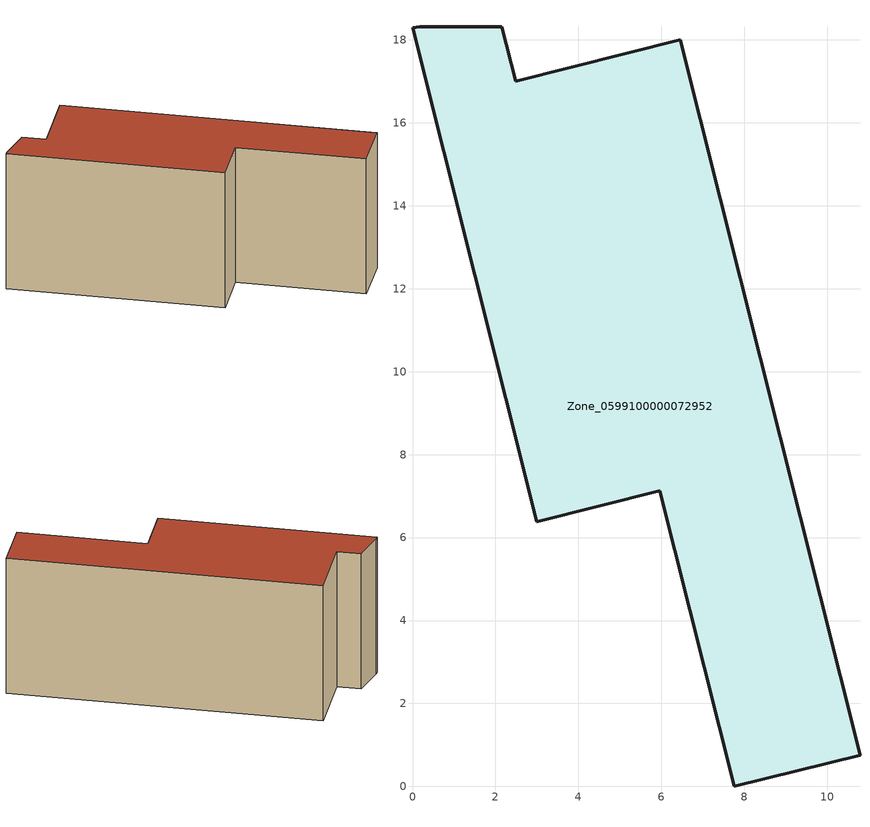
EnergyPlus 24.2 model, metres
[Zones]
Zone_0599100000072952
 floor ground (C_G): 6.46,18 10.79,0.75 7.76,0 5.96,7.13 3,6.38 0,18.29 0.17,18.32 2.15,18.32 2.49,17 z0
 wall outside (C_F): 0.17,18.32 0,18.29 3,6.38 5.96,7.13 7.76,0 10.79,0.75 6.46,18 2.49,17 2.15,18.32 0.17,18.32 z0:8.41
 roof outside (C_R): 2.15,18.32 0.17,18.32 0,18.29 3,6.38 5.96,7.13 7.76,0 10.79,0.75 6.46,18 2.49,17 z8.41
[BUILDING]
Pand.0599100000072952: North Axis=0; Terrain=City; Loads Convergence Tolerance Value=0.04; Temperature Convergence Tolerance Value=0.4; Solar Distribution=FullExterior; Maximum Number of Warmup Days=25; Minimum Number of Warmup Days=1
[Site:Location]
Rotterdam.The.Hague.AP_ZH_NLD Design_Conditions: Latitude=51.96; Longitude=4.45; Time Zone=1; Elevation=-4.5
[SITE:GROUNDTEMPERATURE:BUILDINGSURFACE]
18, 18, 18, 18, 18, 18, 18, 18, 18, 18, 18, 18
[MATERIAL] Thermal Absorptance=0.9; Solar Absorptance=0.7; Visible Absorptance=0.7
Name | Roughness | Thickness | Conductivity | Density | Specific Heat
G.TI.1975-1991 | MediumSmooth | 0.15 | 0.288461 | 540 | 1210
F.TI.1975-1991 | Rough | 0.3 | 0.230769 | 1920 | 840
R.TI.1975-1991 | MediumRough | 0.2 | 0.153846 | 1500 | 1000
[CONSTRUCTION]
C_G: G.TI.1975-1991
C_F: F.TI.1975-1991
C_R: R.TI.1975-1991
[ZONE]
Zone_0599100000072952: Type=1; Multiplier=1; Ceiling Height=Autocalculate; Volume=Autocalculate; Floor Area=autocalculate; Part of Total Floor Area=Yes
[ZONEINFILTRATION:DESIGNFLOWRATE]
Infil_Zone_0599100000072952: Zone or ZoneList or Space or SpaceList=Zone_0599100000072952; Schedule=AlwaysOn; Design Flow Rate Calculation Method=Flow/Area; Flow Rate per Floor Area=0.003; Constant Term Coefficient=1; Temperature Term Coefficient=0; Velocity Term Coefficient=0; Velocity Squared Term Coefficient=0
[HVACTEMPLATE:ZONE:IDEALLOADSAIRSYSTEM]
Zone_0599100000072952: Maximum Heating Supply Air Temperature=50; Minimum Cooling Supply Air Temperature=13; Maximum Heating Supply Air Humidity Ratio=0.0156; Minimum Cooling Supply Air Humidity Ratio=0.0077; Heating Limit=NoLimit; Cooling Limit=NoLimit; Dehumidification Control Type=ConstantSensibleHeatRatio; Cooling Sensible Heat Ratio=0.7; Dehumidification Setpoint=60; Humidification Control Type=None; Humidification Setpoint=30; Outdoor Air Method=None; Outdoor Air Flow Rate per Person=0.00944; Outdoor Air Flow Rate per Zone Floor Area=0; Outdoor Air Flow Rate per Zone=0; Demand Controlled Ventilation Type=None; Outdoor Air Economizer Type=NoEconomizer; Heat Recovery Type=None; Sensible Heat Recovery Effectiveness=0.7; Latent Heat Recovery Effectiveness=0.65
[ZONECONTROL:THERMOSTAT]
ThermostatControl_Zone_0599100000072952: Zone or ZoneList=Zone_0599100000072952; Control Type Schedule=DualSetpointControlType; Control 1=Thermostat_Zone_0599100000072952; Temperature Difference Between Cutout And Setpoint=0
[THERMOSTATSETPOINT:DUALSETPOINT]
Thermostat_Zone_0599100000072952: Heating Setpoint Temperature Schedule=HeatingSetpoint_Zone_0599100000072952; Cooling Setpoint Temperature Schedule=CoolingSetpoint_Zone_0599100000072952
[SCHEDULE:COMPACT]
HeatingSetpoint_Zone_0599100000072952: Through: 12/31, For: AllDays, Until: 24:00, 21
CoolingSetpoint_Zone_0599100000072952: Through: 12/31, For: AllDays, Until: 24:00, 24
DualSetpointControlType: Through: 12/31, For: AllDays, Until: 24:00, 4
AlwaysOn: Through: 12/31, For: AllDays, Until: 24:00, 1
